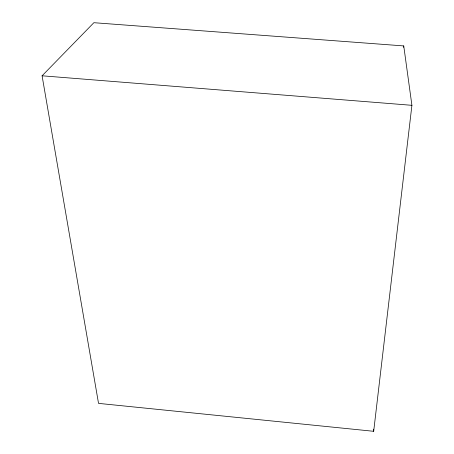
<?xml version="1.0" encoding="UTF-8"?>
<svg xmlns="http://www.w3.org/2000/svg" width="454" height="454" viewBox="0 0 454 454"><rect width="100%" height="100%" fill="white"/><g stroke="black" fill="none" stroke-linecap="round" stroke-linejoin="round"><path stroke-width="0.68" d="M403.589 47.33L403.742 45.922L93.876 22.7L42.086 75.795L98.529 403.379L373.682 431.3L411.914 105.317L403.742 45.922M42.086 75.795L411.914 105.317M373.648 429.183L373.682 431.3"/></g></svg>
